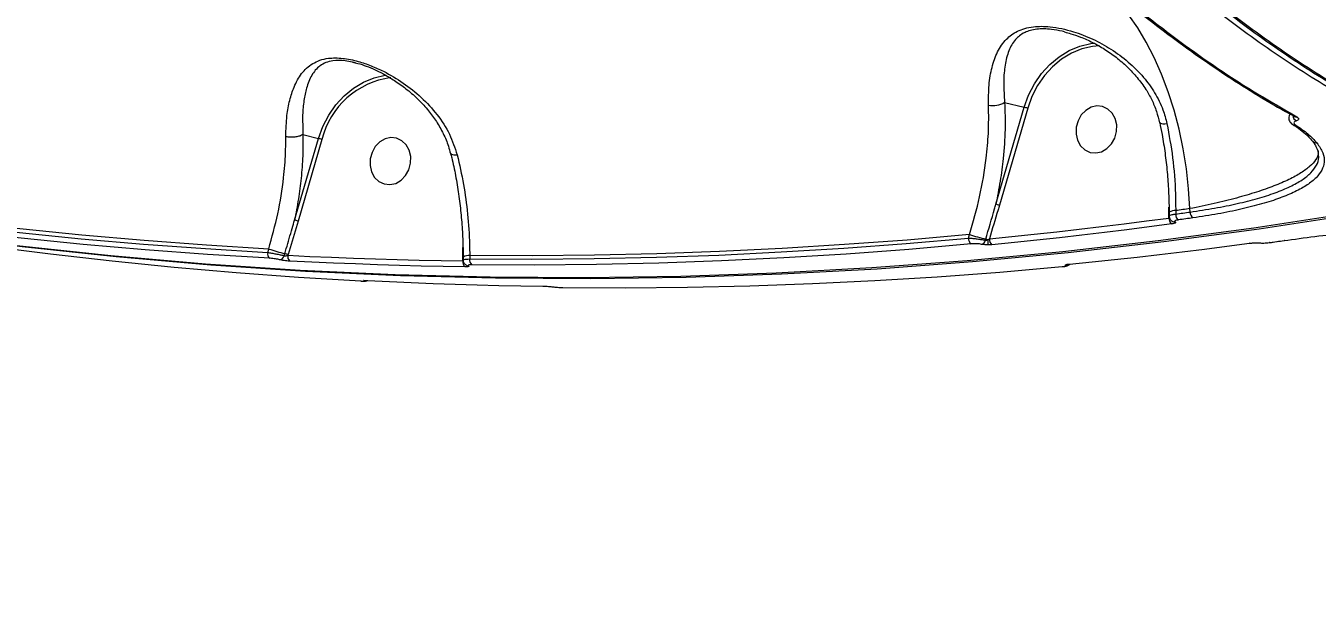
# Model space of a CAD drawing. Header units: millimetres. Extents: x -10374 to 11119, y -8221 to 9433.
# Drawn here: x -1467.4 to -1222.2, y -5749.3 to -5641.4 of the extents above; entities that cross this region are included whole.
import ezdxf

# ---------------------------------------------------------------- set-up
doc = ezdxf.new("R2010")
doc.units = ezdxf.units.MM
for name, color, linetype in [('DIKOM_ОБЪЕКТ', 7, 'Continuous'), ('DIKOM_РАЗМЕР_ЗОНА', 7, 'Continuous'), ('DIKOM_РАЗМЕР_ОБЪЕКТА', 7, 'Continuous')]:
    doc.layers.add(name, color=color, linetype=linetype)
doc.styles.add('style1', font='arial.ttf', dxfattribs={"width": 0.8})
doc.dimstyles.new('1-50', dxfattribs={"dimtxt": 300, "dimasz": 200, "dimexe": 100, "dimexo": 0, "dimgap": 100, "dimtad": 0, "dimdec": 0, "dimtxsty": 'style1', "dimcen": 0, "dimclrd": 7, "dimclre": 7, "dimadec": 1, "dimazin": 2, "dimtfac": 1, "dimtdec": 0, "dimtmove": 1, "dimatfit": 3, "dimfxl": 0, "dimlwd": 25, "dimlwe": 18, "dimarcsym": 0})

# ---------------------------------------------------------------- blocks, each defined once
blk = doc.blocks.new('*D16')
at = {"layer": 'Defpoints', "color": 0, "transparency": 16777216}
for p in [(-9045.1, 5161.67), (3694.49, 5161.67), (1813.16, -6719.94)]:
    blk.add_point(p, dxfattribs=at)
at = {"layer": 'DIKOM_РАЗМЕР_ОБЪЕКТА', "color": 7, "lineweight": 18, "transparency": 16777216}
for p, q in [((3694.49, 5161.67), (-9145.1, 5161.67)), ((1813.16, -6719.94), (-9145.1, -6719.94))]:
    blk.add_line(p, q, dxfattribs=at)
at = {"layer": 'DIKOM_РАЗМЕР_ОБЪЕКТА', "color": 7, "lineweight": 25, "transparency": 16777216}
for p, q in [((-9045.1, 4961.67), (-9045.1, -0.45)), ((-9045.1, -6519.94), (-9045.1, -1080.23))]:
    blk.add_line(p, q, dxfattribs=at)
at = {"layer": 'DIKOM_РАЗМЕР_ОБЪЕКТА', "color": 7, "transparency": 16777216}
for points in [[(-9078.43, 4961.67), (-9011.76, 4961.67), (-9045.1, 5161.67)], [(-9078.43, -6519.94), (-9011.76, -6519.94), (-9045.1, -6719.94)]]:
    blk.add_solid(points, dxfattribs=at)
at = {"layer": 'DIKOM_РАЗМЕР_ОБЪЕКТА', "color": 0, "transparency": 16777216, "insert": (-9045.1, -540.34), "char_height": 300, "attachment_point": 5, "rotation": 90, "style": 'style1'}
blk.add_mtext('11900', dxfattribs=at)
blk = doc.blocks.new('*D13')
at = {"layer": 'Defpoints', "color": 0, "transparency": 16777216}
for p in [(-10176.97, 7112.81), (3082.33, 7112.81), (2015.48, -8221.4)]:
    blk.add_point(p, dxfattribs=at)
at = {"layer": 'DIKOM_РАЗМЕР_ЗОНА', "color": 7, "lineweight": 18, "transparency": 16777216}
for p, q in [((3082.33, 7112.81), (-10276.97, 7112.81)), ((2015.48, -8221.4), (-10276.97, -8221.4))]:
    blk.add_line(p, q, dxfattribs=at)
at = {"layer": 'DIKOM_РАЗМЕР_ЗОНА', "color": 7, "lineweight": 25, "transparency": 16777216}
for p, q in [((-10176.97, 6912.81), (-10176.97, -14.41)), ((-10176.97, -8021.4), (-10176.97, -1094.19))]:
    blk.add_line(p, q, dxfattribs=at)
at = {"layer": 'DIKOM_РАЗМЕР_ЗОНА', "color": 7, "transparency": 16777216}
for points in [[(-10210.3, 6912.81), (-10143.64, 6912.81), (-10176.97, 7112.81)], [(-10210.3, -8021.4), (-10143.64, -8021.4), (-10176.97, -8221.4)]]:
    blk.add_solid(points, dxfattribs=at)
at = {"layer": 'DIKOM_РАЗМЕР_ЗОНА', "color": 0, "transparency": 16777216, "insert": (-10176.97, -554.3), "char_height": 300, "attachment_point": 5, "rotation": 90, "style": 'style1'}
blk.add_mtext('15300', dxfattribs=at)

msp = doc.modelspace()

# ---------------------------------------------------------------- linework, layer by layer
at = {"layer": 'DIKOM_ОБЪЕКТ', "color": 7, "linetype": 'Continuous', "lineweight": 15}
for p, q in [((-1404.79, -5648.48), (-1405.37, -5648.36)), ((-1283.18, -5675.29), (-1277.79, -5656.88)), ((-1281.51, -5655.96), (-1277.79, -5656.88)), ((-1277.13, -5657.07), (-1282.51, -5675.48)), ((-1252.02, -5659.8), (-1252.01, -5659.81)), ((-1226.87, -5660.09), (-1226.82, -5660.13)), ((-1416.35, -5678.28), (-1411.82, -5662.79)), ((-1411.16, -5662.98), (-1415.69, -5678.47)), ((-1414.77, -5662.06), (-1411.82, -5662.79)), ((-1250.31, -5677.02), (-1250.31, -5675.83)), ((-1249.03, -5676.49), (-1249.03, -5677.14)), ((-1246.28, -5676.76), (-1246.34, -5676.12)), ((-1415.69, -5678.47), (-1417.59, -5684.84)), ((-1250.31, -5677.02), (-1250.26, -5677.01)), ((-1250.31, -5677.9), (-1250.31, -5677.02)), ((-1250.26, -5676.8), (-1250.26, -5676.79)), ((-1250.26, -5676.8), (-1250.26, -5677.54)), ((-1288.36, -5681.7), (-1288.16, -5681.02)), ((-1421.45, -5684.42), (-1421.26, -5683.78)), ((-1384.37, -5685.53), (-1384.38, -5683.47)), ((-1285.16, -5682.13), (-1285.1, -5681.91)), ((-1234.95, -5682.68), (-1235.04, -5682.68)), ((-1231.14, -5682.56), (-1231.22, -5682.56)), ((-1231.14, -5682.56), (-1228.38, -5682.18)), ((-1228.38, -5682.18), (-1228.46, -5682.17)), ((-1418.31, -5685.05), (-1418.2, -5684.66)), ((-1417.59, -5684.84), (-1417.62, -5684.97)), ((-1384.37, -5685.53), (-1384.32, -5685.52)), ((-1384.37, -5686.03), (-1384.37, -5685.53)), ((-1384.32, -5685.31), (-1384.32, -5685.3)), ((-1384.32, -5685.31), (-1384.32, -5685.89)), ((-1383.09, -5685), (-1383.09, -5685.66))]:
    msp.add_line(p, q, dxfattribs=at)
at = {"layer": 'DIKOM_ОБЪЕКТ', "color": 7, "linetype": 'Continuous', "lineweight": 15, "flags": 128}
for points in [[(-1246.34, -5676.12), (-1246.58, -5672.34), (-1247.01, -5668.55), (-1247.62, -5664.78), (-1248.4, -5661.07), (-1249.35, -5657.45), (-1250.46, -5653.95), (-1251.71, -5650.61), (-1253.1, -5647.46), (-1254.61, -5644.52), (-1256.24, -5641.82), (-1257.95, -5639.39), (-1259.75, -5637.25), (-1260.55, -5636.42)], [(-1277.79, -5656.88), (-1276.96, -5654.59), (-1275.86, -5652.44), (-1274.5, -5650.48), (-1272.92, -5648.75), (-1271.15, -5647.29), (-1269.24, -5646.13), (-1267.22, -5645.29), (-1265.13, -5644.8), (-1264.36, -5644.71)], [(-1263.5, -5645.23), (-1264.85, -5645.36), (-1266.87, -5645.83), (-1268.84, -5646.64), (-1270.69, -5647.77), (-1272.41, -5649.19), (-1273.94, -5650.86), (-1275.26, -5652.77), (-1276.33, -5654.85), (-1277.13, -5657.07)], [(-1411.82, -5662.79), (-1410.98, -5660.52), (-1409.87, -5658.38), (-1408.51, -5656.44), (-1406.94, -5654.72), (-1405.17, -5653.27), (-1403.26, -5652.12), (-1401.25, -5651.29), (-1399.17, -5650.81), (-1398.98, -5650.78)], [(-1267.92, -5660.69), (-1267.95, -5661.96), (-1267.66, -5663.15), (-1267.09, -5664.19), (-1266.27, -5664.97), (-1265.28, -5665.44), (-1264.19, -5665.55), (-1263.09, -5665.31), (-1262.08, -5664.72), (-1261.23, -5663.84), (-1260.61, -5662.74), (-1260.27, -5661.51), (-1260.24, -5660.24), (-1260.53, -5659.04), (-1261.1, -5658.01), (-1261.92, -5657.22), (-1262.91, -5656.76), (-1264, -5656.64), (-1265.1, -5656.88), (-1266.11, -5657.47), (-1266.96, -5658.35), (-1267.58, -5659.45), (-1267.92, -5660.69)], [(-1252.01, -5659.81), (-1252.01, -5659.82), (-1251.91, -5659.91), (-1251.72, -5659.97), (-1251.45, -5660), (-1251.1, -5660), (-1250.69, -5659.98)], [(-1583.24, -5662.01), (-1575.1, -5664.03), (-1557.62, -5668.11), (-1540.06, -5671.83), (-1522.42, -5675.19), (-1504.71, -5678.19), (-1486.94, -5680.83), (-1469.1, -5683.11), (-1451.21, -5685.03), (-1433.27, -5686.58), (-1415.29, -5687.78), (-1397.26, -5688.61), (-1379.21, -5689.08), (-1361.12, -5689.18), (-1343.01, -5688.92), (-1324.89, -5688.3), (-1306.75, -5687.31), (-1288.61, -5685.97), (-1270.47, -5684.25), (-1252.33, -5682.18), (-1234.2, -5679.75), (-1216.09, -5676.95), (-1198, -5673.8), (-1179.93, -5670.29)], [(-1178.92, -5670.54), (-1196.98, -5674.05), (-1215.07, -5677.21), (-1233.18, -5680), (-1251.31, -5682.44), (-1269.45, -5684.51), (-1287.59, -5686.22), (-1305.73, -5687.57), (-1323.87, -5688.55), (-1342, -5689.17), (-1360.1, -5689.43), (-1378.19, -5689.33), (-1396.25, -5688.86), (-1414.27, -5688.03), (-1432.25, -5686.84), (-1450.2, -5685.28), (-1468.09, -5683.36), (-1485.92, -5681.08), (-1503.7, -5678.44), (-1521.41, -5675.44), (-1539.04, -5672.08), (-1556.6, -5668.36), (-1574.08, -5664.28), (-1578.84, -5663.11)], [(-1401.97, -5666.69), (-1402, -5667.96), (-1401.72, -5669.16), (-1401.14, -5670.19), (-1400.33, -5670.97), (-1399.33, -5671.44), (-1398.24, -5671.56), (-1397.15, -5671.32), (-1396.13, -5670.73), (-1395.28, -5669.85), (-1394.66, -5668.75), (-1394.33, -5667.51), (-1394.3, -5666.24), (-1394.58, -5665.04), (-1395.16, -5664.01), (-1395.97, -5663.23), (-1396.97, -5662.76), (-1398.06, -5662.64), (-1399.15, -5662.89), (-1400.17, -5663.47), (-1401.02, -5664.35), (-1401.64, -5665.46), (-1401.97, -5666.69)], [(-1421.26, -5683.78), (-1433.1, -5683.06), (-1444.92, -5682.19), (-1456.72, -5681.17), (-1468.5, -5679.98), (-1480.26, -5678.64), (-1491.99, -5677.15), (-1503.69, -5675.49), (-1515.37, -5673.68)], [(-1515.37, -5674.35), (-1503.72, -5676.16), (-1492.04, -5677.81), (-1480.33, -5679.3), (-1468.59, -5680.64), (-1456.84, -5681.82), (-1445.06, -5682.84), (-1433.27, -5683.71), (-1421.45, -5684.42)], [(-1421.07, -5685.54), (-1432.89, -5684.82), (-1444.7, -5683.95), (-1456.49, -5682.93), (-1468.25, -5681.74), (-1479.99, -5680.41), (-1491.71, -5678.91), (-1503.4, -5677.26), (-1515.07, -5675.45)], [(-1246.34, -5676.12), (-1246.67, -5676.16), (-1247.01, -5676.21), (-1247.35, -5676.26), (-1247.68, -5676.3), (-1248.02, -5676.35), (-1248.36, -5676.4), (-1248.69, -5676.44), (-1249.03, -5676.49)], [(-1284.41, -5681.85), (-1280.15, -5681.43), (-1275.89, -5680.98), (-1271.62, -5680.52), (-1267.36, -5680.03), (-1263.1, -5679.53), (-1258.83, -5679.01), (-1254.57, -5678.46), (-1250.31, -5677.9)], [(-1249.79, -5679.01), (-1254.05, -5679.57), (-1258.32, -5680.11), (-1262.58, -5680.64), (-1266.85, -5681.14), (-1271.11, -5681.63), (-1275.38, -5682.09), (-1279.65, -5682.54), (-1283.92, -5682.96)], [(-1249.03, -5677.14), (-1248.69, -5677.1), (-1248.34, -5677.05), (-1248, -5677), (-1247.65, -5676.95), (-1247.31, -5676.91), (-1246.97, -5676.86), (-1246.62, -5676.81), (-1246.28, -5676.76)], [(-1245.75, -5677.87), (-1246.09, -5677.91), (-1246.44, -5677.96), (-1246.78, -5678.01), (-1247.13, -5678.06), (-1247.47, -5678.11), (-1247.82, -5678.15), (-1248.16, -5678.2), (-1248.51, -5678.25)], [(-1497.78, -5679.76), (-1486.11, -5681.57), (-1474.42, -5683.22), (-1462.7, -5684.71), (-1450.96, -5686.05), (-1439.2, -5687.24), (-1427.41, -5688.26), (-1415.61, -5689.13), (-1403.78, -5689.84)], [(-1288.16, -5681.02), (-1300.04, -5682.07), (-1311.92, -5682.95), (-1323.79, -5683.68), (-1335.67, -5684.26), (-1347.53, -5684.68), (-1359.4, -5684.94), (-1371.25, -5685.05), (-1383.09, -5685)], [(-1383.09, -5685.66), (-1371.27, -5685.7), (-1359.45, -5685.6), (-1347.61, -5685.33), (-1335.77, -5684.92), (-1323.92, -5684.34), (-1312.07, -5683.62), (-1300.21, -5682.73), (-1288.36, -5681.7)], [(-1287.86, -5682.8), (-1299.73, -5683.84), (-1311.59, -5684.73), (-1323.45, -5685.46), (-1335.31, -5686.03), (-1347.17, -5686.45), (-1359.01, -5686.71), (-1370.85, -5686.82), (-1382.68, -5686.77)], [(-1269.17, -5686.63), (-1264.9, -5686.21), (-1260.63, -5685.77), (-1256.37, -5685.3), (-1252.1, -5684.82), (-1247.83, -5684.31), (-1243.57, -5683.79), (-1239.3, -5683.25), (-1235.04, -5682.68)], [(-1233.29, -5682.63), (-1233.28, -5682.63), (-1233.13, -5682.62)], [(-1231.22, -5682.56), (-1230.87, -5682.51), (-1230.53, -5682.46), (-1230.18, -5682.42), (-1229.84, -5682.37), (-1229.49, -5682.32), (-1229.15, -5682.27), (-1228.81, -5682.22), (-1228.46, -5682.17)], [(-1417.62, -5684.97), (-1413.47, -5685.17), (-1409.32, -5685.35), (-1405.17, -5685.51), (-1401.01, -5685.65), (-1396.85, -5685.78), (-1392.7, -5685.88), (-1388.53, -5685.97), (-1384.37, -5686.03)], [(-1383.96, -5687.15), (-1388.12, -5687.08), (-1392.29, -5687), (-1396.45, -5686.89), (-1400.61, -5686.77), (-1404.77, -5686.62), (-1408.93, -5686.46), (-1413.08, -5686.28), (-1417.24, -5686.08)], [(-1383.64, -5686.89), (-1383.49, -5686.94), (-1383.32, -5686.96)], [(-1365.39, -5691.08), (-1353.56, -5691.13), (-1341.72, -5691.02), (-1329.88, -5690.76), (-1318.02, -5690.34), (-1306.17, -5689.76), (-1294.3, -5689.04), (-1282.44, -5688.15), (-1270.58, -5687.11)], [(-1269.54, -5686.7), (-1269.58, -5686.71), (-1269.73, -5686.71)], [(-1402.49, -5689.75), (-1398.34, -5689.96), (-1394.18, -5690.14), (-1390.02, -5690.3), (-1385.86, -5690.44), (-1381.7, -5690.57), (-1377.54, -5690.67), (-1373.38, -5690.76), (-1369.21, -5690.82)]]:
    msp.add_lwpolyline(points, dxfattribs=at)
at = {"layer": 'DIKOM_ОБЪЕКТ', "color": 7, "linetype": 'Continuous', "lineweight": 15}
for centre, radius, start, end in [((-1395.95, -5666.8), 15.68, 97.7272, 165.8864), ((-1283.73, -5652.3), 4.27, 258.7677, 301.3125), ((-1281.7, -5671.82), 15.44, 72.7789, 75.3303), ((-1225.56, -5658.39), 1.21, 183.5268, 242.8641), ((-1226.17, -5658.01), 0.7, 240.7745, 281.9776), ((-1226.42, -5659.48), 0.761, 238.3663, 279.9657), ((-1415.77, -5677.88), 15.59, 72.8017, 75.3293), ((-1222.28, -5662.76), 0.908, 215.9204, 275.5025), ((-1287.12, -5690.38), 15.59, 72.8017, 75.3293), ((-1249.19, -5678.51), 2.02, 85.3966, 121.8802), ((-1420.3, -5693.36), 15.59, 72.8017, 75.3293), ((-1249.09, -5678), 1.22, 175.3733, 235.4633), ((-1249.23, -5677.78), 0.851, 242.752, 275.7798), ((-1247.8, -5677.24), 1.23, 175.6385, 235.1558), ((-1245.05, -5676.85), 1.23, 175.7492, 235.2447), ((-1263.21, -5600.22), 84.58, 252.8387, 254.9999), ((-1395.98, -5601.82), 85.77, 252.856, 254.9874), ((-1287.17, -5681.83), 1.19, 173.3415, 234.5515), ((-1286.12, -5681.93), 0.983, 283.6204, 348.2905), ((-1288.9, -5696.25), 14.84, 73.561, 75.1233), ((-1278.61, -5682.2), 6.1, 178.2918, 187.4721), ((-1283.23, -5681.99), 1.19, 173.4006, 234.9075), ((-1420.42, -5684.69), 1.06, 165.5057, 232.5106), ((-1419.25, -5684.86), 0.954, 275.6151, 348.4812), ((-1422.72, -5701.52), 17.46, 72.9017, 74.9958), ((-1416.6, -5685.23), 1.06, 165.4843, 232.9403), ((-1383.31, -5686.27), 1.09, 167.4912, 233.3786), ((-1383.25, -5687.01), 2.02, 85.395, 121.9238), ((-1382.02, -5685.89), 1.1, 167.7298, 233.1291), ((-1269.95, -5685.94), 0.937, 274.5075, 307.4938), ((-1403.06, -5689.13), 0.68, 263.3887, 290.2832)]:
    msp.add_arc(centre, radius, start, end, dxfattribs=at)
for points, knots in [([(-1179.93, -5670.29), (-1182.26, -5669.65), (-1188.58, -5667.94), (-1198.98, -5664.06), (-1211.13, -5658.34), (-1223.32, -5651.35), (-1235.49, -5643.14), (-1247.57, -5633.74), (-1259.55, -5623.18), (-1271.38, -5611.44), (-1283.06, -5598.57), (-1294.55, -5584.62), (-1305.8, -5569.65), (-1316.75, -5553.75), (-1327.37, -5536.93), (-1337.63, -5519.22), (-1347.52, -5500.67), (-1357.02, -5481.33), (-1366.08, -5461.3), (-1374.65, -5440.68), (-1382.62, -5419.77), (-1389.97, -5398.64), (-1396.73, -5377.33), (-1402.98, -5355.65), (-1408.69, -5333.7), (-1413.83, -5311.57), (-1418.45, -5289.03), (-1422.49, -5266.12), (-1425.93, -5242.86), (-1428.73, -5219.63), (-1430.86, -5196.53), (-1432.32, -5173.66), (-1433.09, -5151.1), (-1433.17, -5128.89), (-1432.56, -5107.07), (-1431.27, -5085.69), (-1429.31, -5064.86), (-1426.68, -5044.68), (-1423.64, -5026.43), (-1421.24, -5015.21), (-1420.17, -5010.2)], [0, 0, 0, 0, 0.015652, 0.04249, 0.069411, 0.096376, 0.123341, 0.150263, 0.177101, 0.203938, 0.23086, 0.257825, 0.28479, 0.311712, 0.338549, 0.365387, 0.392309, 0.419274, 0.446239, 0.473161, 0.499998, 0.525846, 0.55177, 0.577732, 0.603695, 0.629618, 0.655467, 0.682304, 0.709226, 0.736191, 0.763156, 0.790078, 0.816915, 0.843753, 0.870675, 0.89764, 0.924605, 0.951527, 0.978365, 1, 1, 1, 1]), ([(-1431.86, -5138.17), (-1431.87, -5139.68), (-1431.87, -5144.82), (-1431.71, -5153.7), (-1431.39, -5164.78), (-1430.9, -5175.9), (-1430.25, -5187.04), (-1429.44, -5198.19), (-1428.48, -5209.36), (-1427.35, -5220.56), (-1426.06, -5231.78), (-1424.62, -5243.04), (-1423.01, -5254.33), (-1421.24, -5265.65), (-1419.31, -5277.02), (-1417.22, -5288.42), (-1414.98, -5299.81), (-1412.6, -5311.15), (-1410.07, -5322.4), (-1407.41, -5333.56), (-1404.61, -5344.64), (-1401.67, -5355.64), (-1398.59, -5366.56), (-1395.38, -5377.4), (-1392.02, -5388.18), (-1388.52, -5398.89), (-1384.88, -5409.53), (-1381.1, -5420.1), (-1377.18, -5430.58), (-1373.15, -5440.92), (-1369.01, -5451.09), (-1364.78, -5461.07), (-1360.44, -5470.87), (-1356.01, -5480.49), (-1351.47, -5489.94), (-1346.83, -5499.22), (-1342.08, -5508.32), (-1337.23, -5517.27), (-1332.27, -5526.05), (-1327.2, -5534.67), (-1322.03, -5543.11), (-1316.78, -5551.33), (-1311.48, -5559.3), (-1306.12, -5567.02), (-1300.7, -5574.49), (-1295.23, -5581.72), (-1289.7, -5588.69), (-1284.12, -5595.42), (-1278.48, -5601.9), (-1272.78, -5608.14), (-1267.03, -5614.12), (-1261.22, -5619.86), (-1255.36, -5625.34), (-1249.47, -5630.55), (-1243.56, -5635.48), (-1237.64, -5640.11), (-1231.72, -5644.44), (-1225.8, -5648.47), (-1219.88, -5652.21), (-1213.95, -5655.65), (-1208.02, -5658.79), (-1202.09, -5661.64), (-1196.15, -5664.18), (-1190.21, -5666.44), (-1184.28, -5668.38), (-1178.63, -5669.97), (-1174.97, -5670.77), (-1173.28, -5671.13)], [0, 0, 0, 0, 0.006502, 0.022207, 0.037916, 0.053548, 0.069107, 0.084612, 0.10008, 0.115529, 0.130977, 0.146438, 0.161926, 0.177461, 0.193058, 0.208737, 0.22445, 0.240106, 0.255685, 0.271203, 0.28668, 0.302133, 0.317579, 0.333035, 0.348513, 0.364032, 0.379609, 0.395262, 0.410979, 0.426669, 0.442271, 0.457808, 0.473298, 0.48876, 0.504209, 0.519664, 0.535137, 0.550646, 0.566207, 0.581839, 0.597551, 0.613255, 0.62886, 0.644416, 0.659935, 0.675431, 0.690916, 0.706402, 0.7219, 0.737419, 0.752974, 0.768575, 0.784236, 0.799908, 0.815539, 0.831116, 0.846652, 0.862159, 0.87765, 0.893136, 0.908628, 0.924135, 0.93967, 0.955243, 0.970867, 0.986522, 1, 1, 1, 1]), ([(-1431.39, -5137.87), (-1431.37, -5142.19), (-1431.29, -5153.91), (-1430.6, -5173.35), (-1429.14, -5196.22), (-1427.01, -5219.32), (-1424.21, -5242.56), (-1420.76, -5265.81), (-1416.67, -5289.01), (-1411.93, -5312.11), (-1406.55, -5335.09), (-1400.57, -5357.86), (-1394, -5380.33), (-1386.89, -5402.39), (-1379.24, -5423.96), (-1371.06, -5445), (-1362.37, -5465.49), (-1353.21, -5485.37), (-1343.62, -5504.54), (-1333.64, -5522.92), (-1323.42, -5540.22), (-1313, -5556.44), (-1302.41, -5571.6), (-1291.55, -5585.88), (-1280.47, -5599.22), (-1269.21, -5611.55), (-1257.66, -5622.97), (-1245.84, -5633.41), (-1233.75, -5642.8), (-1221.58, -5651.02), (-1209.4, -5657.99), (-1197.24, -5663.76), (-1185.18, -5668.08), (-1177.08, -5670.48), (-1173.06, -5671.11), (-1172.98, -5671.12)], [0, 0, 0, 0, 0.018538, 0.050324, 0.08221, 0.114146, 0.146083, 0.177969, 0.209755, 0.24154, 0.273426, 0.305363, 0.3373, 0.369186, 0.400971, 0.432757, 0.464643, 0.49658, 0.528516, 0.560402, 0.592188, 0.622802, 0.653506, 0.684255, 0.715004, 0.745708, 0.776322, 0.808107, 0.839993, 0.87193, 0.903867, 0.935753, 0.967539, 0.999324, 1, 1, 1, 1]), ([(-1258.51, -5636.68), (-1258.04, -5637.08), (-1255.6, -5639.12), (-1251.18, -5642.53), (-1245.25, -5646.9), (-1239.32, -5650.94), (-1233.39, -5654.67), (-1229.12, -5657.22), (-1226.82, -5658.43), (-1226.5, -5658.6)], [0, 0, 0, 0, 0.044326, 0.23037, 0.415979, 0.600942, 0.785435, 0.970273, 1, 1, 1, 1]), ([(-1257.96, -5636.83), (-1257.62, -5637.11), (-1255.92, -5638.5), (-1251.48, -5642.02), (-1244.64, -5647.09), (-1235.69, -5653.14), (-1229.48, -5656.71), (-1226.02, -5658.69)], [0, 0, 0, 0, 0.032163, 0.160836, 0.418394, 0.675955, 1, 1, 1, 1]), ([(-1284.56, -5656.5), (-1284.56, -5655.2), (-1284.57, -5652.61), (-1283.97, -5649.24), (-1282.95, -5646.3), (-1281.39, -5644), (-1279.54, -5642.59), (-1277.71, -5641.89), (-1275.7, -5641.49), (-1273.27, -5641.51), (-1270.67, -5641.93), (-1267.92, -5642.65), (-1264.75, -5643.89), (-1261.24, -5645.82), (-1257.97, -5648.23), (-1255.17, -5651.02), (-1252.96, -5654.09), (-1251.45, -5657.06), (-1250.92, -5659.1), (-1250.69, -5659.98)], [0, 0, 0, 0, 0.075909, 0.151902, 0.228632, 0.305188, 0.368859, 0.40162, 0.434328, 0.49046, 0.528235, 0.566087, 0.630873, 0.695768, 0.764522, 0.833228, 0.89368, 0.954057, 1, 1, 1, 1]), ([(-1270.14, -5642.6), (-1270.29, -5642.56), (-1271.11, -5642.32), (-1272.93, -5642.03), (-1275.51, -5641.96), (-1277.16, -5642.44), (-1278.58, -5643.16), (-1279.85, -5644.31), (-1280.93, -5646.45), (-1281.54, -5649.18), (-1281.77, -5652.32), (-1281.6, -5654.73), (-1281.51, -5655.96)], [0, 0, 0, 0, 0.015149, 0.084848, 0.183296, 0.280549, 0.298121, 0.414209, 0.557543, 0.705657, 0.850989, 1, 1, 1, 1]), ([(-1270.14, -5642.6), (-1269.74, -5642.71), (-1268.72, -5642.96), (-1266.93, -5643.61), (-1264.78, -5644.56), (-1262.5, -5645.84), (-1260.3, -5647.38), (-1258.21, -5649.18), (-1256.32, -5651.22), (-1254.74, -5653.32), (-1253.53, -5655.48), (-1252.65, -5657.61), (-1252.3, -5659.11), (-1252.13, -5659.83)], [0, 0, 0, 0, 0.046552, 0.118877, 0.213402, 0.31167, 0.41416, 0.520148, 0.628074, 0.735084, 0.822044, 0.914244, 1, 1, 1, 1]), ([(-1418.02, -5662.45), (-1417.97, -5661.09), (-1417.9, -5658.6), (-1417.31, -5655.53), (-1416.43, -5652.81), (-1415.12, -5650.4), (-1413.41, -5648.79), (-1411.59, -5647.93), (-1409.74, -5647.5), (-1407.26, -5647.51), (-1404.43, -5648.08), (-1401.81, -5648.97), (-1398.9, -5650.28), (-1395.64, -5652.22), (-1392.2, -5654.97), (-1389.22, -5658.21), (-1386.81, -5661.86), (-1385.91, -5664.57), (-1385.47, -5665.89)], [0, 0, 0, 0, 0.078549, 0.143061, 0.207601, 0.287214, 0.36655, 0.405754, 0.44485, 0.497445, 0.549686, 0.592269, 0.634934, 0.707291, 0.779725, 0.854481, 0.929135, 1, 1, 1, 1]), ([(-1405.37, -5648.36), (-1405.83, -5648.26), (-1407.18, -5647.94), (-1408.94, -5648), (-1410.46, -5648.39), (-1411.18, -5648.79), (-1412.18, -5649.51), (-1413.2, -5650.77), (-1414.09, -5653.03), (-1414.6, -5655.57), (-1414.9, -5658.49), (-1414.77, -5660.69), (-1414.77, -5662.06), (-1414.77, -5662.06)], [0, 0, 0, 0, 0.048978, 0.142252, 0.210469, 0.281735, 0.285382, 0.435288, 0.591415, 0.717399, 0.84554, 0.99991, 1, 1, 1, 1]), ([(-1405.37, -5648.32), (-1405.02, -5648.39), (-1404.16, -5648.58), (-1402.68, -5649.08), (-1400.94, -5649.8), (-1399.04, -5650.77), (-1397, -5652.01), (-1394.87, -5653.57), (-1392.78, -5655.43), (-1390.93, -5657.45), (-1389.35, -5659.6), (-1388.09, -5661.85), (-1387.2, -5663.9), (-1386.89, -5665.19), (-1386.77, -5665.66)], [0, 0, 0, 0, 0.040804, 0.10302, 0.17165, 0.248981, 0.336448, 0.436827, 0.543051, 0.650515, 0.745693, 0.846398, 0.944912, 1, 1, 1, 1]), ([(-1288.16, -5681.02), (-1287.48, -5678.64), (-1286.11, -5673.8), (-1285.05, -5667.33), (-1284.51, -5661.51), (-1284.54, -5658.26), (-1284.56, -5656.5)], [0, 0, 0, 0, 0.28486, 0.577753, 0.771566, 1, 1, 1, 1]), ([(-1281.51, -5655.96), (-1281.46, -5657.66), (-1281.35, -5661.1), (-1281.71, -5666.16), (-1282.32, -5670.91), (-1282.89, -5673.83), (-1283.18, -5675.29)], [0, 0, 0, 0, 0.279453, 0.563422, 0.780706, 1, 1, 1, 1]), ([(-1227.41, -5658.3), (-1227.48, -5658.45), (-1227.61, -5658.76), (-1227.56, -5659.27), (-1227.33, -5659.69), (-1227.08, -5659.97), (-1226.88, -5660.08), (-1226.81, -5660.12)], [0, 0, 0, 0, 0.209564, 0.440946, 0.647762, 0.880595, 1, 1, 1, 1]), ([(-1226.11, -5659.47), (-1226.21, -5659.5), (-1226.42, -5659.58), (-1226.58, -5659.75), (-1226.6, -5659.98), (-1226.4, -5660.14), (-1226.29, -5660.23)], [0, 0, 0, 0, 0.184993, 0.368613, 0.650118, 1, 1, 1, 1]), ([(-1226.02, -5658.69), (-1226, -5658.71), (-1225.83, -5658.8), (-1225.65, -5658.98), (-1225.65, -5659.19), (-1225.81, -5659.35), (-1226.01, -5659.43), (-1226.11, -5659.47)], [0, 0, 0, 0, 0.06397, 0.388603, 0.645658, 0.822335, 1, 1, 1, 1]), ([(-1252.07, -5659.82), (-1251.91, -5660.56), (-1251.52, -5662.45), (-1251.04, -5665.58), (-1250.62, -5669.17), (-1250.38, -5672.78), (-1250.28, -5675.34), (-1250.3, -5676.66), (-1250.3, -5676.79)], [0, 0, 0, 0, 0.135251, 0.344255, 0.55467, 0.765848, 0.976797, 1, 1, 1, 1]), ([(-1250.69, -5659.98), (-1250.3, -5662.13), (-1249.5, -5666.5), (-1249.06, -5672.11), (-1249.04, -5675.43), (-1249.03, -5676.49)], [0, 0, 0, 0, 0.398474, 0.808519, 1, 1, 1, 1]), ([(-1226.88, -5660.11), (-1226.77, -5660.18), (-1226.04, -5660.62), (-1224.99, -5661.41), (-1223.8, -5662.42), (-1223.28, -5663.03), (-1223.05, -5663.32)], [0, 0, 0, 0, 0.063829, 0.395901, 0.726984, 1, 1, 1, 1]), ([(-1226.29, -5660.23), (-1225.45, -5660.8), (-1223.75, -5661.94), (-1222.72, -5663.09), (-1222.2, -5663.66)], [0, 0, 0, 0, 0.496487, 1, 1, 1, 1]), ([(-1421.26, -5683.78), (-1420.65, -5681.55), (-1419.39, -5677.03), (-1418.43, -5670.9), (-1418.03, -5666.02), (-1418.02, -5663.49), (-1418.02, -5662.45)], [0, 0, 0, 0, 0.30727, 0.623313, 0.846359, 1, 1, 1, 1]), ([(-1414.77, -5662.06), (-1414.96, -5662.16), (-1415.33, -5662.36), (-1416.11, -5662.54), (-1416.96, -5662.6), (-1417.56, -5662.54), (-1417.9, -5662.48), (-1417.97, -5662.46), (-1418.02, -5662.45)], [0, 0, 0, 0, 0.231624, 0.463187, 0.694793, 0.926507, 0.961036, 1, 1, 1, 1]), ([(-1414.77, -5662.06), (-1414.76, -5663.4), (-1414.75, -5666.1), (-1415.06, -5670.21), (-1415.58, -5674.28), (-1416.09, -5676.94), (-1416.35, -5678.28)], [0, 0, 0, 0, 0.259547, 0.521833, 0.759874, 1, 1, 1, 1]), ([(-1414.77, -5662.06), (-1414.77, -5662.06), (-1414.77, -5662.06), (-1414.77, -5662.06), (-1414.77, -5662.06)], [0, 0, 0, 0, 0.631275, 1, 1, 1, 1]), ([(-1222.2, -5663.66), (-1221.78, -5664.28), (-1220.94, -5665.51), (-1220.72, -5667.22), (-1221.19, -5668.81), (-1222.28, -5670.26), (-1223.99, -5671.64), (-1226.27, -5672.93), (-1228.24, -5673.71), (-1229.22, -5674.09)], [0, 0, 0, 0, 0.15712, 0.314239, 0.451806, 0.589814, 0.727373, 0.86539, 1, 1, 1, 1]), ([(-1223.08, -5663.31), (-1223.06, -5663.34), (-1222.73, -5663.7), (-1222.37, -5664.36), (-1222.03, -5665.12), (-1222, -5665.52), (-1222, -5665.65)], [0, 0, 0, 0, 0.027843, 0.417716, 0.812568, 1, 1, 1, 1]), ([(-1386.71, -5665.64), (-1386.64, -5665.92), (-1386.28, -5667.28), (-1385.76, -5669.85), (-1385.18, -5673.34), (-1384.74, -5676.91), (-1384.46, -5680.51), (-1384.34, -5683.32), (-1384.36, -5684.91), (-1384.36, -5685.3)], [0, 0, 0, 0, 0.044738, 0.221202, 0.399386, 0.578943, 0.759449, 0.940307, 1, 1, 1, 1]), ([(-1386.66, -5665.63), (-1386.66, -5665.65), (-1386.66, -5665.76), (-1386.39, -5665.86), (-1385.97, -5665.91), (-1385.64, -5665.9), (-1385.51, -5665.89), (-1385.47, -5665.89)], [0, 0, 0, 0, 0.115298, 0.464217, 0.813175, 0.942224, 1, 1, 1, 1]), ([(-1385.47, -5665.89), (-1385.04, -5667.76), (-1384.2, -5671.42), (-1383.43, -5677.17), (-1383.12, -5681.7), (-1383.1, -5684.31), (-1383.09, -5685)], [0, 0, 0, 0, 0.302882, 0.594456, 0.892024, 1, 1, 1, 1]), ([(-1222.04, -5665), (-1221.99, -5665.19), (-1221.86, -5665.79), (-1222.38, -5666.83), (-1223.46, -5668.09), (-1225.17, -5669.35), (-1227.45, -5670.6), (-1230.28, -5671.82), (-1233.62, -5673), (-1237.44, -5674.12), (-1241.66, -5675.17), (-1244.78, -5675.8), (-1246.34, -5676.12)], [0, 0, 0, 0, 0.052343, 0.157301, 0.262583, 0.367541, 0.472856, 0.578505, 0.683816, 0.789101, 0.894716, 1, 1, 1, 1]), ([(-1246.28, -5676.76), (-1244.7, -5676.52), (-1241.55, -5676.05), (-1237.29, -5675.18), (-1233.43, -5674.21), (-1230.07, -5673.13), (-1227.23, -5671.95), (-1224.95, -5670.68), (-1223.27, -5669.32), (-1222.24, -5667.9), (-1221.76, -5666.7), (-1221.91, -5665.96), (-1221.96, -5665.73)], [0, 0, 0, 0, 0.106007, 0.212358, 0.318369, 0.424397, 0.530761, 0.636786, 0.74242, 0.84839, 0.954025, 1, 1, 1, 1]), ([(-1229.22, -5674.09), (-1229.25, -5674.1), (-1230.24, -5674.51), (-1232.68, -5675.24), (-1236.56, -5676.25), (-1240.93, -5677.14), (-1244.14, -5677.62), (-1245.75, -5677.87)], [0, 0, 0, 0, 0.006923, 0.255084, 0.503124, 0.751951, 1, 1, 1, 1]), ([(-1285.1, -5681.91), (-1284.53, -5679.99), (-1283.88, -5677.79), (-1283.26, -5675.58), (-1283.18, -5675.29)], [0, 0, 0, 0, 0.870742, 1, 1, 1, 1]), ([(-1282.51, -5675.48), (-1282.6, -5675.77), (-1283.22, -5677.89), (-1283.86, -5680.01), (-1284.41, -5681.85)], [0, 0, 0, 0, 0.134431, 1, 1, 1, 1]), ([(-1418.2, -5684.66), (-1418.11, -5684.34), (-1417.64, -5682.74), (-1417.01, -5680.62), (-1416.5, -5678.81), (-1416.35, -5678.28)], [0, 0, 0, 0, 0.150425, 0.752146, 1, 1, 1, 1]), ([(-1250.25, -5677.54), (-1250.26, -5677.54), (-1250.3, -5677.49), (-1250.12, -5677.38), (-1249.72, -5677.24), (-1249.26, -5677.18), (-1249.03, -5677.14)], [0, 0, 0, 0, 0.024512, 0.349849, 0.674892, 1, 1, 1, 1]), ([(-1250.25, -5677.54), (-1250.25, -5677.59), (-1250.27, -5677.77), (-1250.16, -5678.04), (-1249.96, -5678.31), (-1249.77, -5678.47), (-1249.65, -5678.52), (-1249.62, -5678.53)], [0, 0, 0, 0, 0.107813, 0.39976, 0.650909, 0.896777, 1, 1, 1, 1]), ([(-1249.15, -5678.63), (-1249.14, -5678.63), (-1249.07, -5678.67), (-1249.02, -5678.74), (-1249.12, -5678.85), (-1249.37, -5678.94), (-1249.65, -5678.98), (-1249.79, -5679.01)], [0, 0, 0, 0, 0.03733, 0.278274, 0.519102, 0.759692, 1, 1, 1, 1]), ([(-1248.51, -5678.25), (-1248.64, -5678.27), (-1248.92, -5678.32), (-1249.17, -5678.41), (-1249.27, -5678.52), (-1249.22, -5678.59), (-1249.15, -5678.63), (-1249.15, -5678.63)], [0, 0, 0, 0, 0.240522, 0.481014, 0.721913, 0.962905, 1, 1, 1, 1]), ([(-1228.46, -5682.17), (-1226.53, -5681.91), (-1222.67, -5681.39), (-1216.72, -5680.7), (-1210.89, -5680.09), (-1205.24, -5679.55), (-1199.57, -5679.06), (-1193.94, -5678.61), (-1188.41, -5678.2), (-1183.07, -5677.84), (-1178, -5677.51), (-1173.22, -5677.2), (-1170.36, -5677.03), (-1168.93, -5676.94)], [0, 0, 0, 0, 0.102187, 0.204371, 0.292492, 0.380892, 0.469015, 0.557406, 0.646078, 0.734465, 0.822881, 0.911581, 1, 1, 1, 1]), ([(-1288.36, -5681.7), (-1288.28, -5681.7), (-1287.96, -5681.72), (-1287.33, -5681.78), (-1286.5, -5681.88), (-1285.74, -5682), (-1285.35, -5682.09), (-1285.16, -5682.13)], [0, 0, 0, 0, 0.074903, 0.31516, 0.545096, 0.771557, 1, 1, 1, 1]), ([(-1285.89, -5682.89), (-1286.01, -5682.86), (-1286.24, -5682.82), (-1286.71, -5682.78), (-1287.22, -5682.77), (-1287.61, -5682.78), (-1287.82, -5682.8), (-1287.86, -5682.8)], [0, 0, 0, 0, 0.224914, 0.449672, 0.680305, 0.92377, 1, 1, 1, 1]), ([(-1284.66, -5682.99), (-1284.79, -5682.99), (-1285.09, -5682.99), (-1285.54, -5682.95), (-1285.77, -5682.91), (-1285.89, -5682.89)], [0, 0, 0, 0, 0.298677, 0.649101, 1, 1, 1, 1]), ([(-1285.16, -5682.13), (-1285.13, -5682.13), (-1285.09, -5682.13), (-1284.99, -5682.12), (-1284.87, -5682.09), (-1284.76, -5682.04), (-1284.71, -5682.02)], [0, 0, 0, 0, 0.262071, 0.320852, 0.671521, 1, 1, 1, 1]), ([(-1284.71, -5682.02), (-1284.63, -5681.98), (-1284.53, -5681.93), (-1284.44, -5681.87), (-1284.41, -5681.85)], [0, 0, 0, 0, 0.705863, 1, 1, 1, 1]), ([(-1283.92, -5682.96), (-1283.98, -5682.97), (-1284.21, -5682.99), (-1284.47, -5682.99), (-1284.66, -5682.99)], [0, 0, 0, 0, 0.28798, 1, 1, 1, 1]), ([(-1235.04, -5682.68), (-1235.02, -5682.68), (-1234.85, -5682.66), (-1234.49, -5682.62), (-1233.98, -5682.6), (-1233.49, -5682.59), (-1233.25, -5682.61), (-1233.13, -5682.62)], [0, 0, 0, 0, 0.037334, 0.277845, 0.518571, 0.759193, 1, 1, 1, 1]), ([(-1234.95, -5682.68), (-1234.89, -5682.68), (-1234.72, -5682.65), (-1234.43, -5682.63), (-1234.22, -5682.62), (-1234.16, -5682.62)], [0, 0, 0, 0, 0.259724, 0.766, 1, 1, 1, 1]), ([(-1234.16, -5682.62), (-1234.07, -5682.61), (-1233.84, -5682.6), (-1233.54, -5682.61), (-1233.34, -5682.62), (-1233.3, -5682.63), (-1233.29, -5682.63)], [0, 0, 0, 0, 0.252333, 0.64916, 0.974392, 1, 1, 1, 1]), ([(-1233.13, -5682.62), (-1233.01, -5682.63), (-1232.76, -5682.65), (-1232.27, -5682.65), (-1231.76, -5682.62), (-1231.41, -5682.58), (-1231.24, -5682.56), (-1231.22, -5682.56)], [0, 0, 0, 0, 0.240787, 0.481194, 0.721935, 0.96266, 1, 1, 1, 1]), ([(-1421.45, -5684.42), (-1421.4, -5684.43), (-1421.1, -5684.48), (-1420.51, -5684.58), (-1419.68, -5684.74), (-1418.9, -5684.9), (-1418.51, -5685), (-1418.31, -5685.05)], [0, 0, 0, 0, 0.054863, 0.294507, 0.530138, 0.764679, 1, 1, 1, 1]), ([(-1419.15, -5685.81), (-1419.27, -5685.78), (-1419.51, -5685.73), (-1419.99, -5685.65), (-1420.49, -5685.58), (-1420.86, -5685.55), (-1421.04, -5685.54), (-1421.07, -5685.54)], [0, 0, 0, 0, 0.234066, 0.468032, 0.703962, 0.94489, 1, 1, 1, 1]), ([(-1417.24, -5686.08), (-1417.27, -5686.08), (-1417.45, -5686.07), (-1417.82, -5686.04), (-1418.32, -5685.97), (-1418.8, -5685.89), (-1419.04, -5685.84), (-1419.15, -5685.81)], [0, 0, 0, 0, 0.055801, 0.296953, 0.532659, 0.766199, 1, 1, 1, 1]), ([(-1418.31, -5685.05), (-1418.27, -5685.06), (-1418.19, -5685.07), (-1418.02, -5685.06), (-1417.84, -5685.03), (-1417.7, -5685), (-1417.64, -5684.97), (-1417.62, -5684.97)], [0, 0, 0, 0, 0.218008, 0.443818, 0.683506, 0.939759, 1, 1, 1, 1]), ([(-1384.31, -5685.89), (-1384.32, -5685.89), (-1384.36, -5685.84), (-1384.18, -5685.77), (-1383.78, -5685.69), (-1383.32, -5685.67), (-1383.09, -5685.66)], [0, 0, 0, 0, 0.024784, 0.349518, 0.674974, 1, 1, 1, 1]), ([(-1384.31, -5685.89), (-1384.32, -5685.91), (-1384.34, -5686.05), (-1384.26, -5686.29), (-1384.11, -5686.55), (-1383.91, -5686.73), (-1383.75, -5686.83), (-1383.66, -5686.87), (-1383.64, -5686.88)], [0, 0, 0, 0, 0.045952, 0.302191, 0.516589, 0.71352, 0.910812, 1, 1, 1, 1]), ([(-1383.32, -5686.96), (-1383.31, -5686.96), (-1383.24, -5687), (-1383.19, -5687.05), (-1383.29, -5687.11), (-1383.55, -5687.15), (-1383.82, -5687.15), (-1383.96, -5687.15)], [0, 0, 0, 0, 0.038546, 0.27808, 0.518363, 0.759254, 1, 1, 1, 1]), ([(-1382.68, -5686.77), (-1382.81, -5686.77), (-1383.09, -5686.77), (-1383.34, -5686.81), (-1383.44, -5686.87), (-1383.39, -5686.93), (-1383.33, -5686.96), (-1383.32, -5686.96)], [0, 0, 0, 0, 0.240676, 0.481451, 0.721608, 0.961178, 1, 1, 1, 1]), ([(-1270.58, -5687.11), (-1270.42, -5687.1), (-1270.12, -5687.06), (-1269.85, -5687), (-1269.74, -5686.93), (-1269.83, -5686.9), (-1269.87, -5686.88)], [0, 0, 0, 0, 0.256669, 0.513662, 0.761232, 1, 1, 1, 1]), ([(-1270.51, -5687.12), (-1270.48, -5687.11), (-1270.2, -5687.09), (-1269.87, -5687.04), (-1269.54, -5686.95), (-1269.27, -5686.82), (-1269.14, -5686.7), (-1269.08, -5686.64)], [0, 0, 0, 0, 0.06157, 0.459728, 0.712227, 0.863666, 1, 1, 1, 1]), ([(-1269.87, -5686.88), (-1269.92, -5686.86), (-1270, -5686.82), (-1269.93, -5686.77), (-1269.79, -5686.73), (-1269.73, -5686.71)], [0, 0, 0, 0, 0.35095, 0.701384, 1, 1, 1, 1]), ([(-1269.73, -5686.71), (-1269.68, -5686.71), (-1269.54, -5686.68), (-1269.32, -5686.65), (-1269.17, -5686.63)], [0, 0, 0, 0, 0.287839, 1, 1, 1, 1]), ([(-1269.57, -5686.71), (-1269.57, -5686.71), (-1269.58, -5686.71), (-1269.55, -5686.7), (-1269.54, -5686.7)], [0, 0, 0, 0, 0.380943, 1, 1, 1, 1]), ([(-1269.54, -5686.7), (-1269.53, -5686.7), (-1269.5, -5686.69), (-1269.35, -5686.67), (-1269.19, -5686.65), (-1269.07, -5686.64), (-1269.06, -5686.63)], [0, 0, 0, 0, 0.101213, 0.459062, 0.960472, 1, 1, 1, 1]), ([(-1403.78, -5689.84), (-1403.64, -5689.85), (-1403.36, -5689.86), (-1403.1, -5689.86), (-1403.01, -5689.84), (-1403.06, -5689.82), (-1403.13, -5689.8), (-1403.14, -5689.8)], [0, 0, 0, 0, 0.24578, 0.491781, 0.73428, 0.971508, 1, 1, 1, 1]), ([(-1403.76, -5689.85), (-1403.73, -5689.85), (-1403.5, -5689.86), (-1403.22, -5689.87), (-1402.98, -5689.87), (-1402.8, -5689.84), (-1402.64, -5689.81), (-1402.56, -5689.77), (-1402.54, -5689.76)], [0, 0, 0, 0, 0.060379, 0.438099, 0.69368, 0.837828, 0.961911, 1, 1, 1, 1]), ([(-1403.14, -5689.8), (-1403.14, -5689.8), (-1403.21, -5689.79), (-1403.27, -5689.76), (-1403.17, -5689.74), (-1402.91, -5689.74), (-1402.63, -5689.75), (-1402.49, -5689.75)], [0, 0, 0, 0, 0.027861, 0.265019, 0.507709, 0.753919, 1, 1, 1, 1]), ([(-1402.99, -5689.75), (-1402.99, -5689.75), (-1403, -5689.75), (-1402.96, -5689.74), (-1402.84, -5689.74), (-1402.67, -5689.75), (-1402.5, -5689.76), (-1402.45, -5689.76)], [0, 0, 0, 0, 0.0319, 0.194268, 0.436516, 0.810973, 1, 1, 1, 1]), ([(-1369.21, -5690.82), (-1369.18, -5690.82), (-1369.01, -5690.83), (-1368.66, -5690.84), (-1368.15, -5690.87), (-1367.66, -5690.91), (-1367.42, -5690.94), (-1367.3, -5690.95)], [0, 0, 0, 0, 0.042616, 0.282569, 0.521542, 0.760714, 1, 1, 1, 1]), ([(-1367.3, -5690.95), (-1367.18, -5690.97), (-1366.94, -5691), (-1366.45, -5691.04), (-1365.94, -5691.06), (-1365.59, -5691.07), (-1365.41, -5691.08), (-1365.39, -5691.08)], [0, 0, 0, 0, 0.239359, 0.47873, 0.717921, 0.95766, 1, 1, 1, 1])]:
    msp.add_open_spline(points, degree=3, knots=knots, dxfattribs=at)

# ---------------------------------------------------------------- dimensions: what is measured, and where the dimension line sits
at = {"layer": 'DIKOM_РАЗМЕР_ЗОНА'}
dim = msp.add_linear_dim(base=(-10176.97, 7112.81), p1=(2015.48, -8221.4), p2=(3082.33, 7112.81), angle=270, text='15300', dimstyle='1-50', override={"dimscale": 1, "dimtix": 0, "dimtofl": 1, "dimtmove": 1, "dimatfit": 3}, dxfattribs=at)
dim.commit()
dim.dimension.update_dxf_attribs({"geometry": '*D13', "text_midpoint": (-10176.97, -554.3), "dimtype": 160})
at = {"layer": 'DIKOM_РАЗМЕР_ОБЪЕКТА'}
dim = msp.add_linear_dim(base=(-9045.1, 5161.67), p1=(1813.16, -6719.94), p2=(3694.49, 5161.67), angle=270, text='11900', dimstyle='1-50', override={"dimscale": 1, "dimtix": 0, "dimtofl": 1, "dimtmove": 1, "dimatfit": 3}, dxfattribs=at)
dim.commit()
dim.dimension.update_dxf_attribs({"geometry": '*D16', "text_midpoint": (-9045.1, -540.34), "dimtype": 160})

doc.saveas('drawing.dxf')
